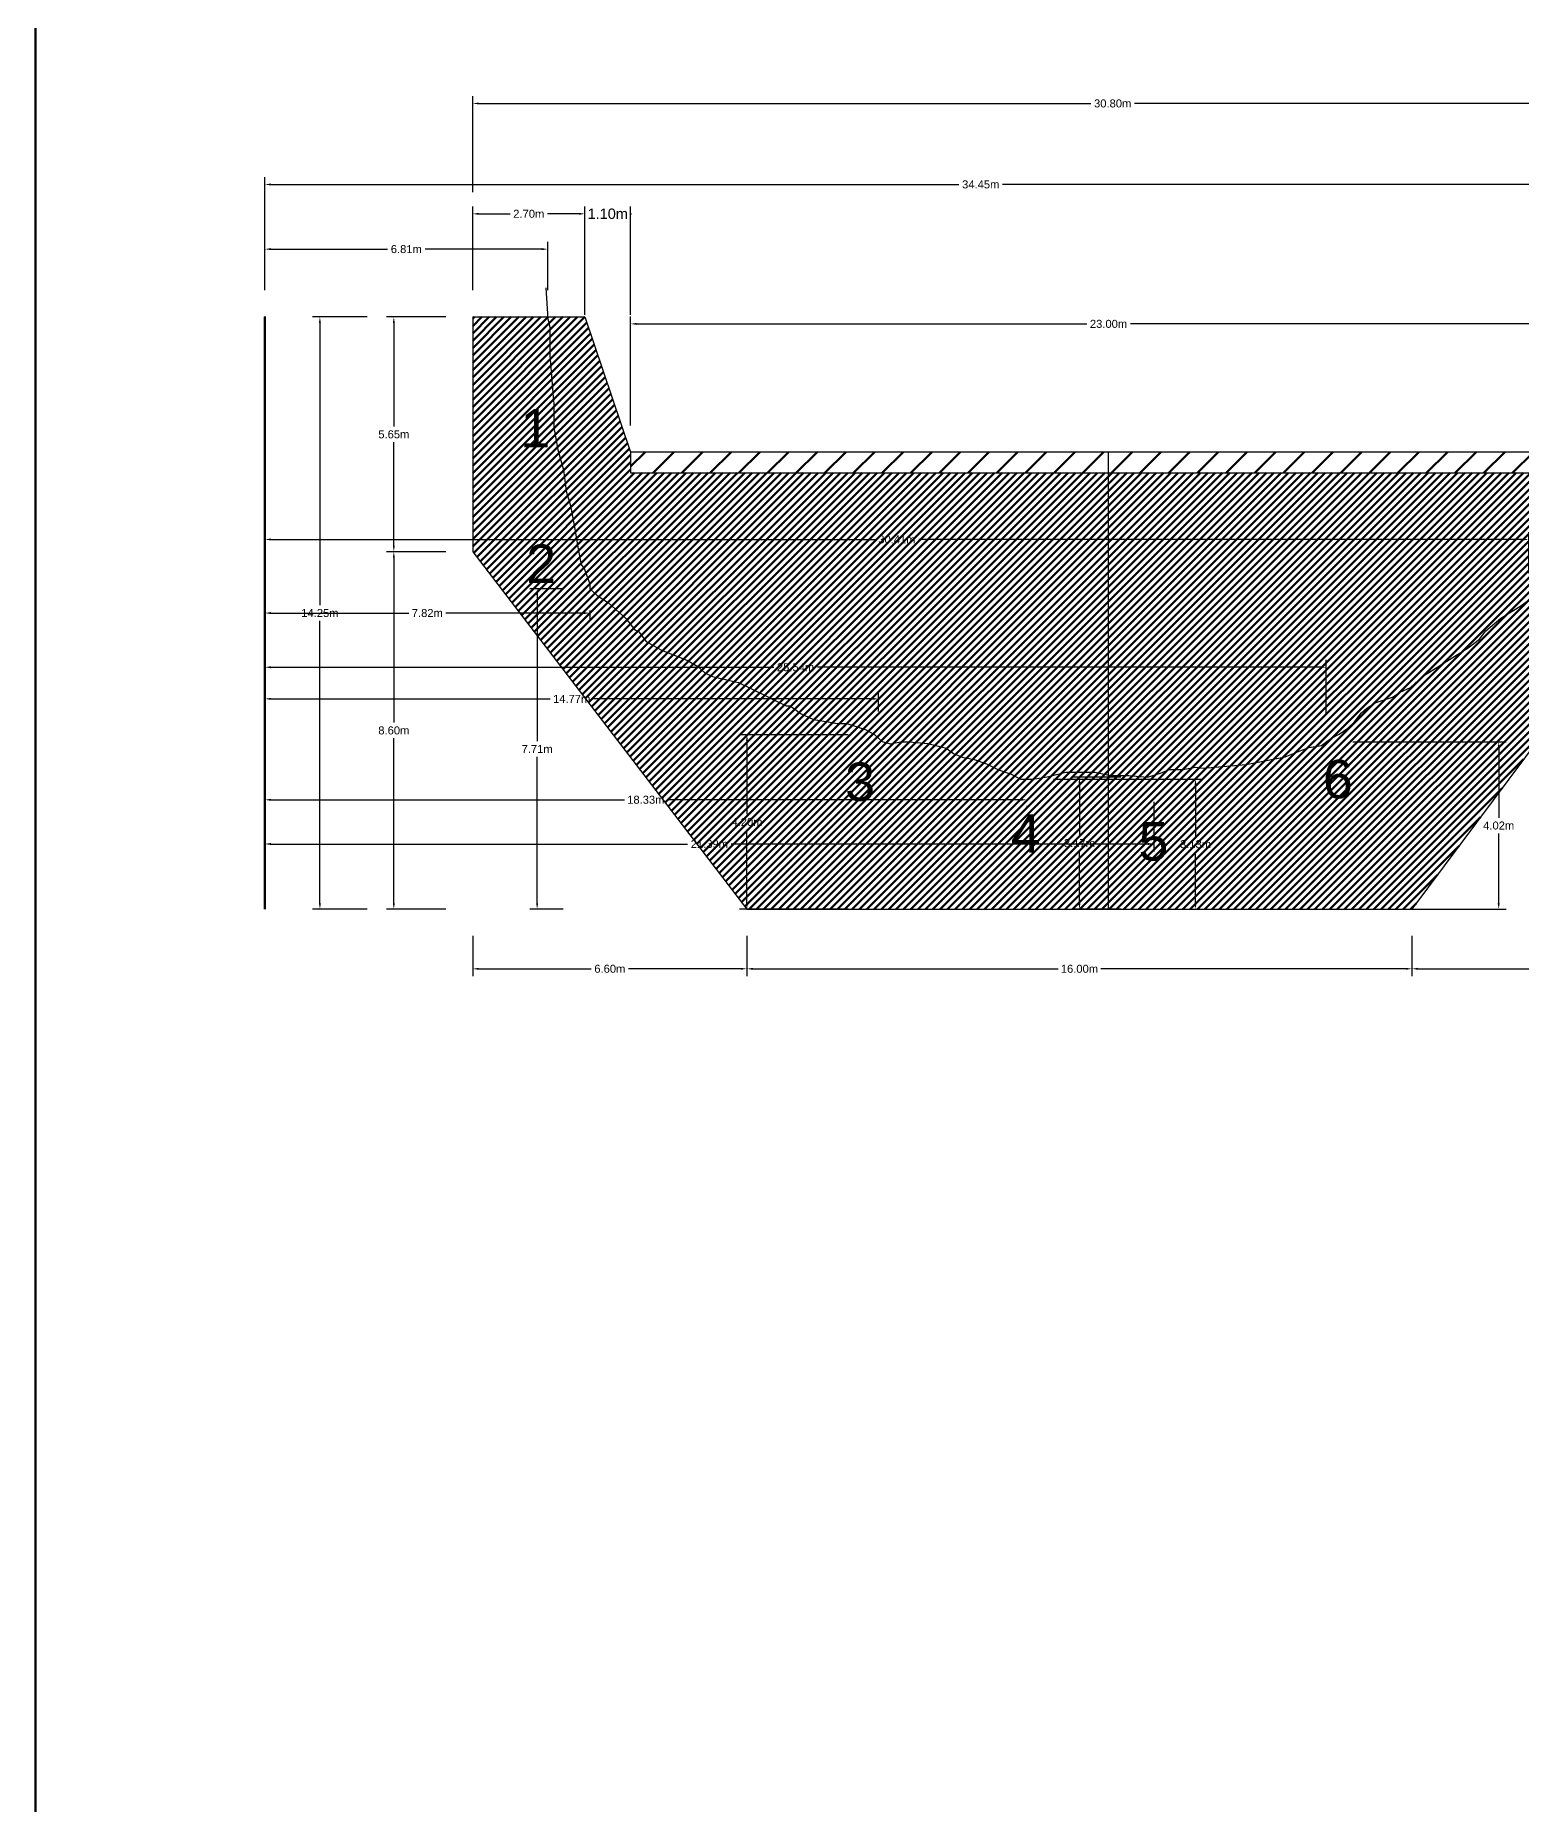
# Model space of a CAD drawing. Header units: metres. Extents: x -2 to 550, y -115 to 198.
# Drawn here: x -2.18 to 33.58, y 89.99 to 132.56 of the extents above; entities that cross this region are included whole.
import ezdxf

# ---------------------------------------------------------------- set-up
doc = ezdxf.new("R2010")
doc.units = ezdxf.units.M
doc.header["$MEASUREMENT"] = 0
doc.linetypes.add('ACAD_ISO02W100', pattern=[15, 12, -3])
doc.layers.get('0').update_dxf_attribs({"color": 34})
doc.layers.add('ΦΡΑΓΜΑ', color=7, linetype='Continuous')
doc.styles.get("Standard").update_dxf_attribs({"font": 'arial.ttf'})
doc.dimstyles.get("Standard").update_dxf_attribs({"dimtxt": 0.1925, "dimasz": 0.1445, "dimexe": 0.1775, "dimexo": 0.642, "dimgap": 0.09, "dimtad": 0, "dimtih": 1, "dimtoh": 1, "dimrnd": 0.0005, "dimzin": 0, "dimdsep": 46, "dimtxsty": 'Standard', "dimcen": 0.09, "dimadec": 0, "dimazin": 0, "dimtfac": 1, "dimtofl": 0, "dimtmove": 0, "dimatfit": 3, "dimfxl": 1, "dimtolj": 1, "dimtzin": 0, "dimarcsym": 0})

# ---------------------------------------------------------------- blocks, each defined once
blk = doc.blocks.new('*D2')
at = {"layer": 'Defpoints', "color": 0, "lineweight": 100, "transparency": 16777216}
for p in [(14.944, 111.532), (30.944, 111.532), (30.944, 110.097)]:
    blk.add_point(p, dxfattribs=at)
at = {"layer": 'ΦΡΑΓΜΑ', "color": 0, "lineweight": -2, "transparency": 16777216}
for p, q in [((14.944, 110.89), (14.944, 109.92)), ((30.944, 110.89), (30.944, 109.92)), ((15.089, 110.097), (22.429, 110.097)), ((30.8, 110.097), (23.459, 110.097))]:
    blk.add_line(p, q, dxfattribs=at)
at = {"layer": 'ΦΡΑΓΜΑ', "color": 0, "lineweight": 100, "transparency": 16777216}
for points in [[(15.089, 110.121), (15.089, 110.073), (14.944, 110.097)], [(30.8, 110.121), (30.8, 110.073), (30.944, 110.097)]]:
    blk.add_solid(points, dxfattribs=at)
at = {"layer": 'ΦΡΑΓΜΑ', "color": 0, "transparency": 16777216, "insert": (22.944, 110.097), "char_height": 0.1925, "attachment_point": 5}
blk.add_mtext('\\A1;16.00m', dxfattribs=at)
blk = doc.blocks.new('*D3')
at = {"layer": 'Defpoints', "color": 0, "lineweight": 100, "transparency": 16777216}
for p in [(35.144, 125.615), (12.144, 122.532), (35.144, 122.532)]:
    blk.add_point(p, dxfattribs=at)
at = {"layer": 'ΦΡΑΓΜΑ', "color": 0, "lineweight": -2, "transparency": 16777216}
for p, q in [((12.144, 123.174), (12.144, 125.793)), ((12.289, 125.615), (23.118, 125.615)), ((35, 125.615), (24.17, 125.615)), ((35.144, 123.174), (35.144, 125.793))]:
    blk.add_line(p, q, dxfattribs=at)
at = {"layer": 'ΦΡΑΓΜΑ', "color": 0, "lineweight": 100, "transparency": 16777216}
for points in [[(12.289, 125.639), (12.289, 125.591), (12.144, 125.615)], [(35, 125.639), (35, 125.591), (35.144, 125.615)]]:
    blk.add_solid(points, dxfattribs=at)
at = {"layer": 'ΦΡΑΓΜΑ', "color": 0, "transparency": 16777216, "insert": (23.644, 125.615), "char_height": 0.1925, "attachment_point": 5}
blk.add_mtext('\\A1;23.00m', dxfattribs=at)
blk = doc.blocks.new('*D6')
at = {"layer": 'Defpoints', "color": 0, "lineweight": 100, "transparency": 16777216}
for p in [(11.044, 128.264), (11.044, 122.532), (12.144, 122.532)]:
    blk.add_point(p, dxfattribs=at)
at = {"layer": 'ΦΡΑΓΜΑ', "color": 0, "lineweight": -2, "transparency": 16777216}
for p, q in [((11.034, 128.264), (11.024, 128.264)), ((11.044, 125.832), (11.044, 128.441)), ((12.144, 125.832), (12.144, 128.441)), ((12.154, 128.264), (12.164, 128.264))]:
    blk.add_line(p, q, dxfattribs=at)
at = {"layer": 'ΦΡΑΓΜΑ', "color": 0, "lineweight": 100, "transparency": 16777216}
for points in [[(11.034, 128.265), (11.034, 128.262), (11.044, 128.264)], [(12.154, 128.265), (12.154, 128.262), (12.144, 128.264)]]:
    blk.add_solid(points, dxfattribs=at)
at = {"layer": 'ΦΡΑΓΜΑ', "color": 0, "transparency": 16777216, "insert": (11.594, 128.264), "char_height": 0.25, "attachment_point": 5}
blk.add_mtext('\\A1;1.10m', dxfattribs=at)
blk = doc.blocks.new('*D7')
at = {"layer": 'Defpoints', "color": 0, "lineweight": 100, "transparency": 16777216}
for p in [(8.344, 128.264), (8.344, 125.782), (11.044, 125.782)]:
    blk.add_point(p, dxfattribs=at)
at = {"layer": 'ΦΡΑΓΜΑ', "color": 0, "lineweight": -2, "transparency": 16777216}
for p, q in [((8.344, 126.424), (8.344, 128.441)), ((8.489, 128.264), (9.243, 128.264)), ((10.9, 128.264), (10.145, 128.264)), ((11.044, 126.424), (11.044, 128.441))]:
    blk.add_line(p, q, dxfattribs=at)
at = {"layer": 'ΦΡΑΓΜΑ', "color": 0, "lineweight": 100, "transparency": 16777216}
for points in [[(8.489, 128.288), (8.489, 128.24), (8.344, 128.264)], [(10.9, 128.288), (10.9, 128.24), (11.044, 128.264)]]:
    blk.add_solid(points, dxfattribs=at)
at = {"layer": 'ΦΡΑΓΜΑ', "color": 0, "transparency": 16777216, "insert": (9.694, 128.264), "char_height": 0.1925, "attachment_point": 5}
blk.add_mtext('\\A1;2.70m', dxfattribs=at)
blk = doc.blocks.new('*D8')
at = {"layer": 'Defpoints', "color": 0, "lineweight": 100, "transparency": 16777216}
for p in [(8.344, 125.782), (6.447, 120.132), (8.344, 120.132)]:
    blk.add_point(p, dxfattribs=at)
at = {"layer": 'ΦΡΑΓΜΑ', "color": 0, "lineweight": -2, "transparency": 16777216}
for p, q in [((7.702, 125.782), (6.269, 125.782)), ((6.447, 125.637), (6.447, 123.145)), ((6.447, 120.276), (6.447, 122.769)), ((7.702, 120.132), (6.269, 120.132))]:
    blk.add_line(p, q, dxfattribs=at)
at = {"layer": 'ΦΡΑΓΜΑ', "color": 0, "lineweight": 100, "transparency": 16777216}
for points in [[(6.423, 125.637), (6.471, 125.637), (6.447, 125.782)], [(6.423, 120.276), (6.471, 120.276), (6.447, 120.132)]]:
    blk.add_solid(points, dxfattribs=at)
at = {"layer": 'ΦΡΑΓΜΑ', "color": 0, "transparency": 16777216, "insert": (6.447, 122.957), "char_height": 0.1925, "attachment_point": 5}
blk.add_mtext('\\A1;5.65m', dxfattribs=at)
blk = doc.blocks.new('*D9')
at = {"layer": 'Defpoints', "color": 0, "lineweight": 100, "transparency": 16777216}
for p in [(39.144, 130.919), (8.344, 125.782), (39.144, 125.782)]:
    blk.add_point(p, dxfattribs=at)
at = {"layer": 'ΦΡΑΓΜΑ', "color": 0, "lineweight": -2, "transparency": 16777216}
for p, q in [((8.344, 128.782), (8.344, 131.097)), ((8.489, 130.919), (23.22, 130.919)), ((39, 130.919), (24.268, 130.919)), ((39.144, 128.782), (39.144, 131.097))]:
    blk.add_line(p, q, dxfattribs=at)
at = {"layer": 'ΦΡΑΓΜΑ', "color": 0, "lineweight": 100, "transparency": 16777216}
for points in [[(8.489, 130.943), (8.489, 130.895), (8.344, 130.919)], [(39, 130.943), (39, 130.895), (39.144, 130.919)]]:
    blk.add_solid(points, dxfattribs=at)
at = {"layer": 'ΦΡΑΓΜΑ', "color": 0, "transparency": 16777216, "insert": (23.744, 130.919), "char_height": 0.1925, "attachment_point": 5}
blk.add_mtext('\\A1;30.80m', dxfattribs=at)
blk = doc.blocks.new('*D11')
at = {"layer": 'Defpoints', "color": 0, "linetype": 'ACAD_ISO02W100', "lineweight": 100, "transparency": 16777216}
for p in [(8.344, 120.132), (6.447, 111.532), (8.344, 111.532)]:
    blk.add_point(p, dxfattribs=at)
at = {"layer": 'ΦΡΑΓΜΑ', "color": 0, "lineweight": -2, "transparency": 16777216}
for p, q in [((7.702, 120.132), (6.269, 120.132)), ((7.702, 111.532), (6.269, 111.532))]:
    blk.add_line(p, q, dxfattribs=at)
at = {"layer": 'ΦΡΑΓΜΑ', "color": 0, "linetype": 'ACAD_ISO02W100', "lineweight": -2, "transparency": 16777216}
for p, q in [((6.447, 119.987), (6.447, 116.02)), ((6.447, 111.676), (6.447, 115.644))]:
    blk.add_line(p, q, dxfattribs=at)
at = {"layer": 'ΦΡΑΓΜΑ', "color": 0, "linetype": 'ACAD_ISO02W100', "lineweight": 100, "transparency": 16777216}
for points in [[(6.423, 119.987), (6.471, 119.987), (6.447, 120.132)], [(6.423, 111.676), (6.471, 111.676), (6.447, 111.532)]]:
    blk.add_solid(points, dxfattribs=at)
at = {"layer": 'ΦΡΑΓΜΑ', "color": 0, "linetype": 'ACAD_ISO02W100', "lineweight": 100, "transparency": 16777216, "insert": (6.447, 115.832), "char_height": 0.1925, "attachment_point": 5}
blk.add_mtext('\\A1;8.60m', dxfattribs=at)
blk = doc.blocks.new('*D12')
at = {"layer": 'Defpoints', "color": 0, "linetype": 'ACAD_ISO02W100', "lineweight": 100, "transparency": 16777216}
for p in [(6.447, 125.782), (4.668, 111.532), (6.447, 111.532)]:
    blk.add_point(p, dxfattribs=at)
at = {"layer": 'ΦΡΑΓΜΑ', "color": 0, "lineweight": -2, "transparency": 16777216}
for p, q in [((5.805, 125.782), (4.491, 125.782)), ((5.805, 111.532), (4.491, 111.532))]:
    blk.add_line(p, q, dxfattribs=at)
at = {"layer": 'ΦΡΑΓΜΑ', "color": 0, "linetype": 'ACAD_ISO02W100', "lineweight": -2, "transparency": 16777216}
for p, q in [((4.668, 125.637), (4.668, 118.845)), ((4.668, 111.676), (4.668, 118.469))]:
    blk.add_line(p, q, dxfattribs=at)
at = {"layer": 'ΦΡΑΓΜΑ', "color": 0, "linetype": 'ACAD_ISO02W100', "lineweight": 100, "transparency": 16777216}
for points in [[(4.644, 125.637), (4.692, 125.637), (4.668, 125.782)], [(4.644, 111.676), (4.692, 111.676), (4.668, 111.532)]]:
    blk.add_solid(points, dxfattribs=at)
at = {"layer": 'ΦΡΑΓΜΑ', "color": 0, "linetype": 'ACAD_ISO02W100', "lineweight": 100, "transparency": 16777216, "insert": (4.668, 118.657), "char_height": 0.1925, "attachment_point": 5}
blk.add_mtext('\\A1;14.25m', dxfattribs=at)
blk = doc.blocks.new('*D13')
at = {"layer": 'Defpoints', "color": 0, "linetype": 'ACAD_ISO02W100', "lineweight": 100, "transparency": 16777216}
for p in [(8.344, 111.532), (14.944, 111.532), (8.344, 110.097)]:
    blk.add_point(p, dxfattribs=at)
at = {"layer": 'ΦΡΑΓΜΑ', "color": 0, "lineweight": -2, "transparency": 16777216}
for p, q in [((8.344, 110.89), (8.344, 109.92)), ((14.944, 110.89), (14.944, 109.92))]:
    blk.add_line(p, q, dxfattribs=at)
at = {"layer": 'ΦΡΑΓΜΑ', "color": 0, "linetype": 'ACAD_ISO02W100', "lineweight": -2, "transparency": 16777216}
for p, q in [((8.489, 110.097), (11.194, 110.097)), ((14.8, 110.097), (12.094, 110.097))]:
    blk.add_line(p, q, dxfattribs=at)
at = {"layer": 'ΦΡΑΓΜΑ', "color": 0, "linetype": 'ACAD_ISO02W100', "lineweight": 100, "transparency": 16777216}
for points in [[(8.489, 110.121), (8.489, 110.073), (8.344, 110.097)], [(14.8, 110.121), (14.8, 110.073), (14.944, 110.097)]]:
    blk.add_solid(points, dxfattribs=at)
at = {"layer": 'ΦΡΑΓΜΑ', "color": 0, "linetype": 'ACAD_ISO02W100', "lineweight": 100, "transparency": 16777216, "insert": (11.644, 110.097), "char_height": 0.1925, "attachment_point": 5}
blk.add_mtext('\\A1;6.60m', dxfattribs=at)
blk = doc.blocks.new('*D15')
at = {"layer": 'Defpoints', "color": 0, "linetype": 'ACAD_ISO02W100', "lineweight": 100, "transparency": 16777216}
for p in [(30.944, 111.532), (39.144, 111.532), (39.144, 110.097)]:
    blk.add_point(p, dxfattribs=at)
at = {"layer": 'ΦΡΑΓΜΑ', "color": 0, "lineweight": -2, "transparency": 16777216}
for p, q in [((30.944, 110.89), (30.944, 109.92)), ((39.144, 110.89), (39.144, 109.92))]:
    blk.add_line(p, q, dxfattribs=at)
at = {"layer": 'ΦΡΑΓΜΑ', "color": 0, "linetype": 'ACAD_ISO02W100', "lineweight": -2, "transparency": 16777216}
for p, q in [((31.089, 110.097), (34.595, 110.097)), ((39, 110.097), (35.494, 110.097))]:
    blk.add_line(p, q, dxfattribs=at)
at = {"layer": 'ΦΡΑΓΜΑ', "color": 0, "linetype": 'ACAD_ISO02W100', "lineweight": 100, "transparency": 16777216}
for points in [[(31.089, 110.121), (31.089, 110.073), (30.944, 110.097)], [(39, 110.121), (39, 110.073), (39.144, 110.097)]]:
    blk.add_solid(points, dxfattribs=at)
at = {"layer": 'ΦΡΑΓΜΑ', "color": 0, "linetype": 'ACAD_ISO02W100', "lineweight": 100, "transparency": 16777216, "insert": (35.044, 110.097), "char_height": 0.1925, "attachment_point": 5}
blk.add_mtext('\\A1;8.20m', dxfattribs=at)
blk = doc.blocks.new('*D99')
at = {"layer": 'Defpoints', "color": 0, "lineweight": -2, "transparency": 16777216}
for p, q in [((3.344, 126.424), (3.344, 127.591)), ((3.489, 127.414), (6.298, 127.414)), ((10.007, 127.414), (7.198, 127.414)), ((10.152, 126.424), (10.152, 127.591))]:
    blk.add_line(p, q, dxfattribs=at)
at = {"layer": 'Defpoints', "color": 0, "lineweight": 100, "transparency": 16777216}
for p in [(10.152, 127.414), (3.344, 125.782), (10.152, 125.782)]:
    blk.add_point(p, dxfattribs=at)
for points in [[(3.489, 127.438), (3.489, 127.39), (3.344, 127.414)], [(10.007, 127.438), (10.007, 127.39), (10.152, 127.414)]]:
    blk.add_solid(points, dxfattribs=at)
at = {"layer": 'Defpoints', "color": 0, "lineweight": 100, "transparency": 16777216, "insert": (6.748, 127.414), "char_height": 0.1925, "attachment_point": 5}
blk.add_mtext('\\A1;6.81m', dxfattribs=at)
blk = doc.blocks.new('*D100')
at = {"layer": 'Defpoints', "color": 0, "lineweight": -2, "transparency": 16777216}
for p, q in [((3.344, 118.72), (3.344, 118.479)), ((3.489, 118.657), (6.805, 118.657)), ((11.018, 118.657), (7.702, 118.657)), ((11.162, 118.72), (11.162, 118.479))]:
    blk.add_line(p, q, dxfattribs=at)
at = {"layer": 'Defpoints', "color": 0, "lineweight": 100, "transparency": 16777216}
for p in [(3.344, 119.362), (11.162, 119.362), (3.344, 118.657)]:
    blk.add_point(p, dxfattribs=at)
for points in [[(3.489, 118.681), (3.489, 118.633), (3.344, 118.657)], [(11.018, 118.681), (11.018, 118.633), (11.162, 118.657)]]:
    blk.add_solid(points, dxfattribs=at)
at = {"layer": 'Defpoints', "color": 0, "lineweight": 100, "transparency": 16777216, "insert": (7.253, 118.657), "char_height": 0.1925, "attachment_point": 5}
blk.add_mtext('\\A1;7.82m', dxfattribs=at)
blk = doc.blocks.new('*D101')
at = {"layer": 'Defpoints', "color": 0, "lineweight": -2, "transparency": 16777216}
for p, q in [((3.344, 116.291), (3.344, 116.771)), ((18.109, 116.291), (18.109, 116.771)), ((3.489, 116.593), (10.212, 116.593)), ((17.965, 116.593), (11.242, 116.593))]:
    blk.add_line(p, q, dxfattribs=at)
at = {"layer": 'Defpoints', "color": 0, "lineweight": 100, "transparency": 16777216}
for p in [(3.344, 116.593), (3.344, 115.649), (18.109, 115.649)]:
    blk.add_point(p, dxfattribs=at)
for points in [[(3.489, 116.617), (3.489, 116.569), (3.344, 116.593)], [(17.965, 116.617), (17.965, 116.569), (18.109, 116.593)]]:
    blk.add_solid(points, dxfattribs=at)
at = {"layer": 'Defpoints', "color": 0, "lineweight": 100, "transparency": 16777216, "insert": (10.727, 116.593), "char_height": 0.1925, "attachment_point": 5}
blk.add_mtext('\\A1;14.77m', dxfattribs=at)
blk = doc.blocks.new('*D102')
at = {"layer": 'Defpoints', "color": 0, "lineweight": -2, "transparency": 16777216}
for p, q in [((3.489, 114.164), (11.996, 114.164)), ((21.533, 114.164), (13.026, 114.164)), ((3.344, 114.017), (3.344, 113.986)), ((21.677, 114.017), (21.677, 113.986))]:
    blk.add_line(p, q, dxfattribs=at)
at = {"layer": 'Defpoints', "color": 0, "lineweight": 100, "transparency": 16777216}
for p in [(3.344, 114.659), (21.677, 114.659), (3.344, 114.164)]:
    blk.add_point(p, dxfattribs=at)
for points in [[(3.489, 114.188), (3.489, 114.139), (3.344, 114.164)], [(21.533, 114.188), (21.533, 114.139), (21.677, 114.164)]]:
    blk.add_solid(points, dxfattribs=at)
at = {"layer": 'Defpoints', "color": 0, "lineweight": 100, "transparency": 16777216, "insert": (12.511, 114.164), "char_height": 0.1925, "attachment_point": 5}
blk.add_mtext('\\A1;18.33m', dxfattribs=at)
blk = doc.blocks.new('*D103')
at = {"layer": 'Defpoints', "color": 0, "lineweight": -2, "transparency": 16777216}
for p, q in [((3.344, 114.111), (3.344, 112.923)), ((24.737, 114.111), (24.737, 112.923)), ((3.489, 113.1), (13.515, 113.1)), ((24.592, 113.1), (14.566, 113.1))]:
    blk.add_line(p, q, dxfattribs=at)
at = {"layer": 'Defpoints', "color": 0, "lineweight": 100, "transparency": 16777216}
for p in [(3.344, 114.753), (24.737, 114.753), (3.344, 113.1)]:
    blk.add_point(p, dxfattribs=at)
for points in [[(3.489, 113.125), (3.489, 113.076), (3.344, 113.1)], [(24.592, 113.125), (24.592, 113.076), (24.737, 113.1)]]:
    blk.add_solid(points, dxfattribs=at)
at = {"layer": 'Defpoints', "color": 0, "lineweight": 100, "transparency": 16777216, "insert": (14.04, 113.1), "char_height": 0.1925, "attachment_point": 5}
blk.add_mtext('\\A1;21.39m', dxfattribs=at)
blk = doc.blocks.new('*D104')
at = {"layer": 'Defpoints', "color": 0, "lineweight": -2, "transparency": 16777216}
for p, q in [((3.344, 116.198), (3.344, 117.53)), ((28.881, 116.198), (28.881, 117.53)), ((3.489, 117.353), (15.587, 117.353)), ((28.737, 117.353), (16.639, 117.353))]:
    blk.add_line(p, q, dxfattribs=at)
at = {"layer": 'Defpoints', "color": 0, "lineweight": 100, "transparency": 16777216}
for p in [(3.344, 117.353), (3.344, 115.556), (28.881, 115.556)]:
    blk.add_point(p, dxfattribs=at)
for points in [[(3.489, 117.377), (3.489, 117.329), (3.344, 117.353)], [(28.737, 117.377), (28.737, 117.329), (28.881, 117.353)]]:
    blk.add_solid(points, dxfattribs=at)
at = {"layer": 'Defpoints', "color": 0, "lineweight": 100, "transparency": 16777216, "insert": (16.113, 117.353), "char_height": 0.1925, "attachment_point": 5}
blk.add_mtext('\\A1;25.54m', dxfattribs=at)
blk = doc.blocks.new('*D105')
at = {"layer": 'Defpoints', "color": 0, "lineweight": -2, "transparency": 16777216}
for p, q in [((3.344, 119.615), (3.344, 120.605)), ((33.758, 119.615), (33.758, 120.605)), ((3.489, 120.428), (18.027, 120.428)), ((33.614, 120.428), (19.076, 120.428))]:
    blk.add_line(p, q, dxfattribs=at)
at = {"layer": 'Defpoints', "color": 0, "lineweight": 100, "transparency": 16777216}
for p in [(3.344, 120.428), (3.344, 118.973), (33.758, 118.973)]:
    blk.add_point(p, dxfattribs=at)
for points in [[(3.489, 120.452), (3.489, 120.404), (3.344, 120.428)], [(33.614, 120.452), (33.614, 120.404), (33.758, 120.428)]]:
    blk.add_solid(points, dxfattribs=at)
at = {"layer": 'Defpoints', "color": 0, "lineweight": 100, "transparency": 16777216, "insert": (18.551, 120.428), "char_height": 0.1925, "attachment_point": 5}
blk.add_mtext('\\A1;30.41m', dxfattribs=at)
blk = doc.blocks.new('*D106')
at = {"layer": 'Defpoints', "color": 0, "lineweight": -2, "transparency": 16777216}
for p, q in [((3.344, 126.424), (3.344, 129.148)), ((37.794, 126.424), (37.794, 129.148)), ((3.489, 128.97), (20.045, 128.97)), ((37.65, 128.97), (21.093, 128.97))]:
    blk.add_line(p, q, dxfattribs=at)
at = {"layer": 'Defpoints', "color": 0, "lineweight": 100, "transparency": 16777216}
for p in [(3.344, 128.97), (3.344, 125.782), (37.794, 125.782)]:
    blk.add_point(p, dxfattribs=at)
for points in [[(3.489, 128.994), (3.489, 128.946), (3.344, 128.97)], [(37.65, 128.994), (37.65, 128.946), (37.794, 128.97)]]:
    blk.add_solid(points, dxfattribs=at)
at = {"layer": 'Defpoints', "color": 0, "lineweight": 100, "transparency": 16777216, "insert": (20.569, 128.97), "char_height": 0.1925, "attachment_point": 5}
blk.add_mtext('\\A1;34.45m', dxfattribs=at)
blk = doc.blocks.new('*D108')
at = {"layer": 'Defpoints', "color": 0, "lineweight": -2, "transparency": 16777216}
for p, q in [((29.523, 115.556), (33.209, 115.556)), ((33.032, 115.412), (33.032, 113.733)), ((33.032, 111.676), (33.032, 113.356)), ((29.523, 111.532), (33.209, 111.532))]:
    blk.add_line(p, q, dxfattribs=at)
at = {"layer": 'Defpoints', "color": 0, "lineweight": 100, "transparency": 16777216}
for p in [(28.881, 115.556), (28.881, 111.532), (33.032, 111.532)]:
    blk.add_point(p, dxfattribs=at)
for points in [[(33.007, 115.412), (33.056, 115.412), (33.032, 115.556)], [(33.007, 111.676), (33.056, 111.676), (33.032, 111.532)]]:
    blk.add_solid(points, dxfattribs=at)
at = {"layer": 'Defpoints', "color": 0, "lineweight": 100, "transparency": 16777216, "insert": (33.032, 113.544), "char_height": 0.1925, "attachment_point": 5}
blk.add_mtext('\\A1;4.02m', dxfattribs=at)
blk = doc.blocks.new('*D109')
at = {"layer": 'Defpoints', "color": 0, "lineweight": -2, "transparency": 16777216}
for p, q in [((23.94, 114.705), (22.767, 114.705)), ((22.944, 114.561), (22.944, 113.307)), ((22.944, 111.676), (22.944, 112.93)), ((23.94, 111.532), (22.767, 111.532))]:
    blk.add_line(p, q, dxfattribs=at)
at = {"layer": 'Defpoints', "color": 0, "lineweight": 100, "transparency": 16777216}
for p in [(24.582, 114.705), (22.944, 111.532), (24.582, 111.532)]:
    blk.add_point(p, dxfattribs=at)
for points in [[(22.92, 114.561), (22.968, 114.561), (22.944, 114.705)], [(22.92, 111.676), (22.968, 111.676), (22.944, 111.532)]]:
    blk.add_solid(points, dxfattribs=at)
at = {"layer": 'Defpoints', "color": 0, "lineweight": 100, "transparency": 16777216, "insert": (22.944, 113.119), "char_height": 0.1925, "attachment_point": 5}
blk.add_mtext('\\A1;3.17m', dxfattribs=at)
blk = doc.blocks.new('*D110')
at = {"layer": 'Defpoints', "color": 0, "lineweight": -2, "transparency": 16777216}
for p, q in [((22.319, 114.659), (25.915, 114.659)), ((25.737, 114.514), (25.737, 113.284)), ((25.737, 111.676), (25.737, 112.907)), ((22.319, 111.532), (25.915, 111.532))]:
    blk.add_line(p, q, dxfattribs=at)
at = {"layer": 'Defpoints', "color": 0, "lineweight": 100, "transparency": 16777216}
for p in [(21.677, 114.659), (21.677, 111.532), (25.737, 111.532)]:
    blk.add_point(p, dxfattribs=at)
for points in [[(25.713, 114.514), (25.761, 114.514), (25.737, 114.659)], [(25.713, 111.676), (25.761, 111.676), (25.737, 111.532)]]:
    blk.add_solid(points, dxfattribs=at)
at = {"layer": 'Defpoints', "color": 0, "lineweight": 100, "transparency": 16777216, "insert": (25.737, 113.095), "char_height": 0.1925, "attachment_point": 5}
blk.add_mtext('\\A1;3.13m', dxfattribs=at)
blk = doc.blocks.new('*D111')
at = {"layer": 'Defpoints', "color": 0, "lineweight": -2, "transparency": 16777216}
for p, q in [((17.379, 115.728), (14.767, 115.728)), ((14.944, 115.583), (14.944, 113.818)), ((14.944, 111.676), (14.944, 113.441)), ((17.379, 111.532), (14.767, 111.532))]:
    blk.add_line(p, q, dxfattribs=at)
at = {"layer": 'Defpoints', "color": 0, "lineweight": 100, "transparency": 16777216}
for p in [(18.021, 115.728), (14.944, 111.532), (18.021, 111.532)]:
    blk.add_point(p, dxfattribs=at)
for points in [[(14.92, 115.583), (14.968, 115.583), (14.944, 115.728)], [(14.92, 111.676), (14.968, 111.676), (14.944, 111.532)]]:
    blk.add_solid(points, dxfattribs=at)
at = {"layer": 'Defpoints', "color": 0, "lineweight": 100, "transparency": 16777216, "insert": (14.944, 113.63), "char_height": 0.1925, "attachment_point": 5}
blk.add_mtext('\\A1;4.20m', dxfattribs=at)
blk = doc.blocks.new('*D112')
at = {"layer": 'Defpoints', "color": 0, "lineweight": -2, "transparency": 16777216}
for p, q in [((10.52, 119.24), (9.717, 119.24)), ((9.895, 119.095), (9.895, 115.573)), ((9.895, 111.676), (9.895, 115.199)), ((10.52, 111.532), (9.717, 111.532))]:
    blk.add_line(p, q, dxfattribs=at)
at = {"layer": 'Defpoints', "color": 0, "lineweight": 100, "transparency": 16777216}
for p in [(11.162, 119.24), (9.895, 111.532), (11.162, 111.532)]:
    blk.add_point(p, dxfattribs=at)
for points in [[(9.871, 119.095), (9.919, 119.095), (9.895, 119.24)], [(9.871, 111.676), (9.919, 111.676), (9.895, 111.532)]]:
    blk.add_solid(points, dxfattribs=at)
at = {"layer": 'Defpoints', "color": 0, "lineweight": 100, "transparency": 16777216, "insert": (9.895, 115.386), "char_height": 0.1925, "attachment_point": 5}
blk.add_mtext('\\A1;7.71m', dxfattribs=at)

msp = doc.modelspace()

# ---------------------------------------------------------------- hatches: boundary and pattern name
at = {"layer": 'Defpoints', "lineweight": 100}
h = msp.add_hatch(dxfattribs=at)
h.set_pattern_fill('ANSI31', color=256)
h.set_pattern_definition([(45, (0, -18.19611), (-0.08838835, 0.08838835), [])])
h.paths.add_polyline_path([(23.644, 122.032), (12.144, 122.032), (12.144, 122.532), (11.044, 125.782), (10.152, 125.782), (10.155, 125.74), (10.204, 125.527), (10.204, 124.861), (10.25, 124.263), (10.282, 123.853), (10.295, 123.688), (10.295, 123.358), (10.295, 123.119), (10.39, 122.587), (10.528, 122.101), (10.594, 121.592), (10.694, 121.242), (10.799, 120.672), (10.885, 120.201), (10.925, 119.986), (10.953, 119.829), (11.034, 119.712), (11.092, 119.554), (11.162, 119.362), (11.162, 119.24), (11.343, 119.082), (11.613, 118.901), (11.868, 118.673), (12.028, 118.53), (12.242, 118.257), (12.346, 118.203), (12.52, 117.971), (12.706, 117.866), (12.873, 117.77), (13.165, 117.654), (13.28, 117.608), (13.517, 117.513), (13.763, 117.368), (13.933, 117.218), (14.118, 117.129), (14.357, 117.075), (14.594, 117.022), (14.737, 116.99), (15.082, 116.821), (15.459, 116.637), (15.622, 116.557), (15.887, 116.428), (15.986, 116.428), (16.245, 116.23), (16.422, 116.153), (16.545, 116.099), (16.897, 116.037), (17.114, 115.998), (17.348, 115.998), (17.526, 115.941), (17.814, 115.847), (18.021, 115.728), (18.198, 115.57), (18.391, 115.512), (18.638, 115.562), (18.846, 115.562), (19.298, 115.519), (19.614, 115.438), (19.736, 115.407), (19.911, 115.277), (20.124, 115.191), (20.414, 115.133), (20.707, 115.033), (21, 114.886), (21.305, 114.782), (21.529, 114.659), (21.826, 114.659), (22.169, 114.713), (22.617, 114.829), (22.863, 114.829), (23.157, 114.829), (23.315, 114.829), (23.644, 114.759)], flags=17)
h.paths.add_polyline_path([(19.298, 115.519), (18.846, 115.562), (18.638, 115.562), (18.391, 115.512), (18.198, 115.57), (18.021, 115.728), (17.814, 115.847), (17.526, 115.941), (17.348, 115.998), (17.114, 115.998), (16.897, 116.037), (16.545, 116.099), (16.422, 116.153), (16.245, 116.23), (15.986, 116.428), (15.887, 116.428), (15.622, 116.557), (15.459, 116.637), (15.082, 116.821), (14.737, 116.99), (14.594, 117.022), (14.357, 117.075), (14.118, 117.129), (13.933, 117.218), (13.763, 117.368), (13.517, 117.513), (13.28, 117.608), (13.165, 117.654), (12.873, 117.77), (12.706, 117.866), (12.52, 117.971), (12.346, 118.203), (12.242, 118.257), (12.028, 118.53), (11.868, 118.673), (11.613, 118.901), (11.343, 119.082), (11.162, 119.24), (11.162, 119.362), (11.092, 119.554), (11.034, 119.712), (10.953, 119.829), (10.925, 119.986), (10.885, 120.201), (10.799, 120.672), (10.694, 121.242), (10.594, 121.592), (10.528, 122.101), (10.39, 122.587), (10.295, 123.119), (10.295, 123.358), (10.295, 123.688), (10.282, 123.853), (10.25, 124.263), (10.204, 124.861), (10.204, 125.527), (10.155, 125.74), (10.152, 125.782), (8.344, 125.782), (8.344, 120.132), (14.944, 111.532), (23.644, 111.532), (23.644, 114.759), (23.315, 114.829), (23.157, 114.829), (22.863, 114.829), (22.617, 114.829), (22.169, 114.713), (21.826, 114.659), (21.529, 114.659), (21.305, 114.782), (21, 114.886), (20.707, 115.033), (20.414, 115.133), (20.124, 115.191), (19.911, 115.277), (19.736, 115.407), (19.614, 115.438)])
h.paths.add_polyline_path([(32.72, 118.231), (33.087, 118.533), (33.543, 118.816), (33.974, 119.13), (34.148, 119.306), (34.408, 119.689), (34.682, 120.151), (34.825, 120.327), (34.937, 120.499), (35.214, 120.829), (35.401, 120.996), (35.552, 121.41), (35.65, 121.561), (35.79, 121.712), (35.9, 121.876), (36.058, 122.112), (36.204, 122.267), (36.504, 122.748), (36.809, 123.238), (37.013, 123.625), (37.357, 124.128), (37.488, 124.319), (37.732, 124.731), (37.853, 125.018), (37.998, 125.225), (38.138, 125.58), (38.254, 125.782), (36.444, 125.782), (35.144, 122.532), (35.144, 122.032), (23.644, 122.032), (23.644, 114.759), (23.697, 114.748), (23.866, 114.748), (24.135, 114.748), (24.582, 114.705), (24.891, 114.802), (25.103, 114.896), (25.442, 114.896), (25.727, 114.952), (25.92, 114.921), (26.398, 114.963), (26.959, 115.012), (27.444, 115.108), (27.894, 115.198), (28.297, 115.355), (28.475, 115.425), (28.769, 115.473), (28.993, 115.64), (29.194, 115.741), (29.404, 115.886), (29.564, 116.043), (29.731, 116.258), (29.86, 116.367), (30.057, 116.494), (30.224, 116.55), (30.479, 116.635), (30.661, 116.751), (30.907, 116.866), (31.201, 117.129), (31.656, 117.416), (32.296, 117.821), (32.572, 118.033)], flags=17)
h.paths.add_polyline_path([(39.144, 122.532), (39.144, 125.782), (38.254, 125.782), (38.138, 125.58), (37.998, 125.225), (37.853, 125.018), (37.732, 124.731), (37.488, 124.319), (37.357, 124.128), (37.013, 123.625), (36.809, 123.238), (36.504, 122.748), (36.204, 122.267), (36.058, 122.112), (35.9, 121.876), (35.79, 121.712), (35.65, 121.561), (35.552, 121.41), (35.401, 120.996), (35.214, 120.829), (34.937, 120.499), (34.825, 120.327), (34.682, 120.151), (34.408, 119.689), (34.148, 119.306), (33.974, 119.13), (33.543, 118.816), (33.087, 118.533), (32.72, 118.231), (32.572, 118.033), (32.296, 117.821), (31.656, 117.416), (31.201, 117.129), (30.907, 116.866), (30.661, 116.751), (30.479, 116.635), (30.224, 116.55), (30.057, 116.494), (29.86, 116.367), (29.731, 116.258), (29.564, 116.043), (29.404, 115.886), (29.194, 115.741), (28.993, 115.64), (28.769, 115.473), (28.475, 115.425), (28.297, 115.355), (27.894, 115.198), (27.444, 115.108), (26.959, 115.012), (26.398, 114.963), (25.92, 114.921), (25.727, 114.952), (25.442, 114.896), (25.103, 114.896), (24.891, 114.802), (24.582, 114.705), (24.135, 114.748), (23.866, 114.748), (23.697, 114.748), (23.644, 114.759), (23.644, 111.532), (30.944, 111.532)])
h.paths.add_polyline_path([(21.043, 112.388), (22.224, 112.388), (22.224, 114.295), (21.043, 114.295)], flags=24)
h.paths.add_polyline_path([(17.021, 113.627), (18.202, 113.627), (18.202, 115.534), (17.021, 115.534)], flags=24)
h.paths.add_polyline_path([(9.366, 118.873), (10.547, 118.873), (10.547, 120.779), (9.366, 120.779)], flags=24)
h.paths.add_polyline_path([(9.119, 122.135), (10.3, 122.135), (10.3, 124.041), (9.119, 124.041)], flags=24)
h.paths.add_polyline_path([(37.498, 123.427), (38.679, 123.427), (38.679, 125.334), (37.498, 125.334)], flags=24)
h.paths.add_polyline_path([(33.61, 117.092), (34.791, 117.092), (34.791, 118.998), (33.61, 118.998)], flags=24)
h.paths.add_polyline_path([(28.523, 113.69), (29.704, 113.69), (29.704, 115.596), (28.523, 115.596)], flags=24)
h.paths.add_polyline_path([(24.081, 112.196), (25.262, 112.196), (25.262, 114.102), (24.081, 114.102)], flags=24)
h = msp.add_hatch(dxfattribs=at)
h.set_pattern_fill('ANSI31', color=256, scale=3.9)
h.set_pattern_definition([(45, (0, -18.1961), (-0.3447146, 0.3447146), [])])
h.paths.add_polyline_path([(23.644, 122.532), (12.144, 122.532), (12.144, 122.032), (23.644, 122.032)])
h.paths.add_polyline_path([(35.144, 122.532), (23.644, 122.532), (23.644, 122.032), (35.144, 122.032)])

# ---------------------------------------------------------------- linework, layer by layer
msp.add_lwpolyline([(10.103, 126.48), (10.155, 125.74), (10.204, 125.527), (10.204, 124.861), (10.25, 124.263), (10.282, 123.853), (10.295, 123.688), (10.295, 123.358), (10.295, 123.119), (10.39, 122.587), (10.528, 122.101), (10.594, 121.592), (10.694, 121.242), (10.799, 120.672), (10.885, 120.201), (10.925, 119.986), (10.953, 119.829), (11.034, 119.712), (11.092, 119.554), (11.162, 119.362), (11.162, 119.24), (11.343, 119.082), (11.613, 118.901), (11.868, 118.673), (12.028, 118.53), (12.242, 118.257), (12.346, 118.203), (12.52, 117.971), (12.706, 117.866), (12.873, 117.77), (13.165, 117.654), (13.28, 117.608), (13.517, 117.513), (13.763, 117.368), (13.933, 117.218), (14.118, 117.129), (14.357, 117.075), (14.594, 117.022), (14.737, 116.99), (15.082, 116.821), (15.459, 116.637), (15.622, 116.557), (15.887, 116.428), (15.986, 116.428), (16.245, 116.23), (16.422, 116.153), (16.545, 116.099), (16.897, 116.037), (17.114, 115.998), (17.348, 115.998), (17.526, 115.941), (17.814, 115.847), (18.021, 115.728), (18.198, 115.57), (18.391, 115.512), (18.638, 115.562), (18.846, 115.562), (19.298, 115.519), (19.614, 115.438), (19.736, 115.407), (19.911, 115.277), (20.124, 115.191), (20.414, 115.133), (20.707, 115.033), (21, 114.886), (21.305, 114.782), (21.529, 114.659), (21.826, 114.659), (22.169, 114.713), (22.617, 114.829), (22.863, 114.829), (23.157, 114.829), (23.315, 114.829), (23.697, 114.748), (23.866, 114.748), (24.135, 114.748), (24.582, 114.705), (24.891, 114.802), (25.103, 114.896), (25.442, 114.896), (25.727, 114.952), (25.92, 114.921), (26.398, 114.963), (26.959, 115.012), (27.444, 115.108), (27.894, 115.198), (28.297, 115.355), (28.475, 115.425), (28.769, 115.473), (28.993, 115.64), (29.194, 115.741), (29.404, 115.886), (29.564, 116.043), (29.731, 116.258), (29.86, 116.367), (30.057, 116.494), (30.224, 116.55), (30.479, 116.635), (30.661, 116.751), (30.907, 116.866), (31.201, 117.129), (31.656, 117.416), (32.296, 117.821), (32.572, 118.033), (32.72, 118.231), (33.087, 118.533), (33.543, 118.816), (33.974, 119.13)])
msp.add_lwpolyline([(-2.178, 187.432), (117.534, 187.432), (117.534, 47.414), (-2.178, 47.414)], close=True, dxfattribs=at)
msp.add_lwpolyline([(3.344, 125.782), (3.344, 125.782), (3.344, 111.532)], dxfattribs=at)
at = {"layer": 'ΦΡΑΓΜΑ'}
for points in [[(8.344, 125.782), (8.344, 125.782), (11.044, 125.782)], [(8.344, 125.782), (8.344, 120.132), (8.344, 120.132)], [(11.044, 125.782), (12.144, 122.532)], [(23.644, 122.532), (12.144, 122.532)], [(12.144, 122.532), (12.144, 122.032), (35.144, 122.032), (35.144, 122.532)], [(35.144, 122.532), (23.644, 122.532)], [(39.144, 122.532), (30.944, 111.532)], [(8.344, 120.132), (14.944, 111.532)], [(14.944, 111.532), (30.944, 111.532), (30.944, 111.532)]]:
    msp.add_lwpolyline(points, dxfattribs=at)
at = {"layer": 'ΦΡΑΓΜΑ', "linetype": 'ACAD_ISO02W100', "transparency": 33554513}
msp.add_lwpolyline([(23.644, 111.532), (23.644, 122.532)], dxfattribs=at)

# ---------------------------------------------------------------- texts
at = {"layer": 'Defpoints', "lineweight": 100, "char_height": 0.925, "attachment_point": 1}
for s, insert in [('1', (9.491, 123.569)), ('2', (9.635, 120.307)), ('3', (17.307, 115.061)), ('6', (28.803, 115.124)), ('4', (21.291, 113.818)), ('5', (24.366, 113.626))]:
    msp.add_mtext_dynamic_manual_height_columns(s, width=5.34462, gutter_width=4.625, heights=[0], dxfattribs=dict(at, insert=insert))

# ---------------------------------------------------------------- dimensions: what is measured, and where the dimension line sits
at = {"layer": 'Defpoints', "lineweight": 100}
for base, p1, p2, picture, middle in [((3.344, 128.97), (37.794, 125.782), (3.344, 125.782), '*D106', (20.569, 128.97)), ((10.152, 127.414), (3.344, 125.782), (10.152, 125.782), '*D99', (6.748, 127.414)), ((3.344, 120.428), (33.758, 118.973), (3.344, 118.973), '*D105', (18.551, 120.428)), ((3.344, 118.657), (11.162, 119.362), (3.344, 119.362), '*D100', (7.253, 118.657)), ((3.344, 117.353), (28.881, 115.556), (3.344, 115.556), '*D104', (16.113, 117.353)), ((3.3443, 116.5934), (18.1095, 115.6485), (3.3443, 115.6485), '*D101', (10.7269, 116.5934)), ((3.344, 113.1), (24.737, 114.753), (3.344, 114.753), '*D103', (14.04, 113.1)), ((3.344, 114.164), (21.677, 114.659), (3.344, 114.659), '*D102', (12.511, 114.164))]:
    dim = msp.add_linear_dim(base=base, p1=p1, p2=p2, dimstyle='Standard', override={"dimpost": 'm'}, dxfattribs=at)
    dim.commit()
    dim.dimension.update_dxf_attribs({"geometry": picture, "text_midpoint": middle})
for base, p1, p2, picture, middle in [((9.895, 111.532), (11.162, 119.24), (11.162, 111.532), '*D112', (9.895, 115.386)), ((14.944, 111.532), (18.021, 115.728), (18.021, 111.532), '*D111', (14.944, 113.63)), ((33.032, 111.532), (28.881, 115.556), (28.881, 111.532), '*D108', (33.032, 113.544)), ((25.737, 111.532), (21.677, 114.659), (21.677, 111.532), '*D110', (25.737, 113.095)), ((22.944, 111.532), (24.582, 114.705), (24.582, 111.532), '*D109', (22.944, 113.119))]:
    dim = msp.add_linear_dim(base=base, p1=p1, p2=p2, angle=90, dimstyle='Standard', override={"dimpost": 'm'}, dxfattribs=at)
    dim.commit()
    dim.dimension.update_dxf_attribs({"geometry": picture, "text_midpoint": middle})
at = {"layer": 'ΦΡΑΓΜΑ'}
for base, p1, p2, override, picture, middle in [((39.144, 130.919), (8.344, 125.782), (39.144, 125.782), {"dimexo": 3, "dimpost": 'm'}, '*D9', (23.744, 130.919)), ((8.344, 128.264), (11.044, 125.782), (8.344, 125.782), {"dimpost": 'm'}, '*D7', (9.694, 128.264))]:
    dim = msp.add_linear_dim(base=base, p1=p1, p2=p2, dimstyle='Standard', override=override, dxfattribs=at)
    dim.commit()
    dim.dimension.update_dxf_attribs({"geometry": picture, "text_midpoint": middle})
for base, p1, p2, override, picture, middle in [((11.044, 128.264), (12.144, 122.532), (11.044, 122.532), {"dimtxt": 0.25, "dimasz": 0.01, "dimexo": 3.3, "dimpost": 'm'}, '*D6', (11.594, 128.264)), ((35.144, 125.615), (12.144, 122.532), (35.144, 122.532), {"dimpost": 'm'}, '*D3', (23.644, 125.615)), ((30.944, 110.097), (14.944, 111.532), (30.944, 111.532), {"dimpost": 'm'}, '*D2', (22.944, 110.097))]:
    dim = msp.add_linear_dim(base=base, p1=p1, p2=p2, dimstyle='Standard', override=override, dxfattribs=at)
    dim.commit()
    dim.dimension.update_dxf_attribs({"geometry": picture, "text_midpoint": middle, "dimtype": 160})
at = {"layer": 'ΦΡΑΓΜΑ', "linetype": 'ACAD_ISO02W100', "lineweight": 100}
for base, p1, p2, picture, middle in [((4.668, 111.532), (6.447, 125.782), (6.447, 111.532), '*D12', (4.668, 118.657)), ((6.447, 111.532), (8.344, 120.132), (8.344, 111.532), '*D11', (6.447, 115.832))]:
    dim = msp.add_linear_dim(base=base, p1=p1, p2=p2, angle=90, dimstyle='Standard', override={"dimpost": 'm'}, dxfattribs=at)
    dim.commit()
    dim.dimension.update_dxf_attribs({"geometry": picture, "text_midpoint": middle})
at = {"layer": 'ΦΡΑΓΜΑ'}
dim = msp.add_linear_dim(base=(6.447, 120.132), p1=(8.344, 125.782), p2=(8.344, 120.132), angle=90, dimstyle='Standard', override={"dimpost": 'm'}, dxfattribs=at)
dim.commit()
dim.dimension.update_dxf_attribs({"geometry": '*D8', "text_midpoint": (6.447, 122.957)})
at = {"layer": 'ΦΡΑΓΜΑ', "linetype": 'ACAD_ISO02W100', "lineweight": 100}
for base, p1, p2, picture, middle in [((8.344, 110.097), (14.944, 111.532), (8.344, 111.532), '*D13', (11.644, 110.097)), ((39.144, 110.097), (30.944, 111.532), (39.144, 111.532), '*D15', (35.044, 110.097))]:
    dim = msp.add_linear_dim(base=base, p1=p1, p2=p2, dimstyle='Standard', override={"dimpost": 'm'}, dxfattribs=at)
    dim.commit()
    dim.dimension.update_dxf_attribs({"geometry": picture, "text_midpoint": middle})

doc.saveas('drawing.dxf')
